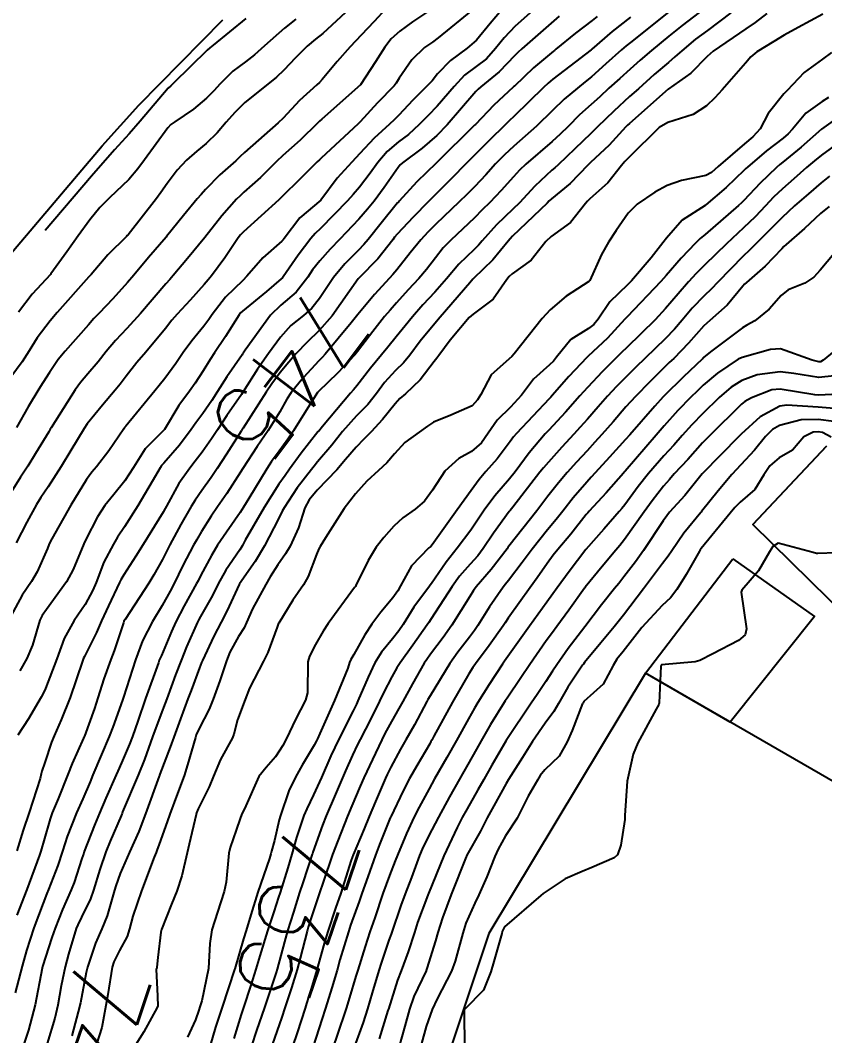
# Model space of a CAD drawing. Header units: metres. Extents: x 307586 to 320046, y 7427249 to 7434250.
# Drawn here: x 313283.3 to 313325.1, y 7432735.4 to 7432788.2 of the extents above; entities that cross this region are included whole.
import ezdxf
from ezdxf.enums import TextEntityAlignment as Align

# ---------------------------------------------------------------- set-up
doc = ezdxf.new("R2010")
doc.units = ezdxf.units.M
doc.header["$MEASUREMENT"] = 0
for name, color, linetype in [('Area', 45, 'Continuous'), ('Cotas', 45, 'Continuous'), ('Curvas de Nivel 1m', 11, 'Continuous'), ('Curvas de Nivel 5m', 15, 'Continuous'), ('Edificações', 30, 'Continuous')]:
    doc.layers.add(name, color=color, linetype=linetype)
doc.styles.add('Style-STANDARD', font='STANDARD.shx')

msp = doc.modelspace()

# ---------------------------------------------------------------- linework, layer by layer
at = {"layer": 'Area'}
msp.add_polyline3d([(313257.541, 7432745.617, 759.635), (313260.026, 7432748.425, 758.105), (313262.96, 7432751.973, 771.321), (313263.863, 7432753.513, 757.542), (313266.027, 7432755.745, 756.485), (313269.222, 7432759.811, 767.442), (313270.182, 7432761.17, 755.503), (313272.981, 7432764.128, 754.626), (313277.939, 7432769.978, 754.084), (313280.578, 7432773.521, 753.044), (313287.511, 7432781.683, 771.345), (313289.415, 7432783.798, 766.117), (313293.786, 7432788.228, 771.086)], dxfattribs=at)
at = {"layer": 'Curvas de Nivel 1m', "flags": 128}
for points, elevation in [([(313308.274, 7432788.737), (313307.683, 7432788.046), (313306.977, 7432787.182), (313306.486, 7432786.757), (313305.619, 7432786.115), (313304.953, 7432785.42), (313304.661, 7432785.069), (313304.391, 7432784.786), (313303.669, 7432784.059), (313302.928, 7432783.276), (313302.698, 7432783.029), (313302.453, 7432782.805), (313301.648, 7432782.081), (313300.908, 7432781.28), (313300.485, 7432780.826), (313299.726, 7432780.002), (313298.883, 7432778.85), (313297.79, 7432777.934), (313296.972, 7432776.869), (313296.924, 7432776.797), (313296.851, 7432776.718), (313295.87, 7432775.852), (313295.039, 7432774.897), (313294.821, 7432774.679), (313293.914, 7432773.806), (313293.23, 7432772.916), (313293.06, 7432772.658), (313292.797, 7432772.303), (313292.169, 7432771.546), (313291.72, 7432770.931), (313291.337, 7432770.372), (313290.762, 7432769.579), (313290.479, 7432769.222), (313290.25, 7432768.948), (313288.734, 7432767.101), (313288.674, 7432767.03), (313288.631, 7432766.971), (313287.863, 7432765.831), (313287.206, 7432764.985), (313286.976, 7432764.711), (313286.696, 7432764.332), (313285.872, 7432763.002), (313284.89, 7432761.242), (313284.775, 7432761.018), (313284.739, 7432760.941), (313284.659, 7432760.74), (313284.136, 7432759.529), (313283.836, 7432759.028), (313283.347, 7432758.312), (313282.651, 7432757.04)], 749), ([(313304.637, 7432788.784), (313303.651, 7432788.129), (313302.981, 7432787.64), (313302.543, 7432787.239), (313302.205, 7432786.808), (313301.721, 7432786.053), (313300.943, 7432784.846), (313298.925, 7432783.072), (313298.81, 7432782.966), (313298.7, 7432782.852), (313297.804, 7432781.971), (313296.906, 7432781.177), (313296.583, 7432780.875), (313295.737, 7432780.04), (313294.878, 7432779.265), (313294.687, 7432779.09), (313294.495, 7432778.904), (313293.726, 7432778.049), (313292.853, 7432776.92), (313291.949, 7432775.816), (313291.204, 7432774.936), (313291.024, 7432774.735), (313290.819, 7432774.505), (313289.507, 7432772.959), (313288.795, 7432772.181), (313288.202, 7432771.563), (313287.719, 7432770.981), (313287.308, 7432770.452), (313286.765, 7432769.828), (313286.376, 7432769.378), (313286.108, 7432769), (313285.061, 7432767.34), (313284.853, 7432767.018), (313284.808, 7432766.942), (313284.73, 7432766.814), (313284.049, 7432765.69), (313283.635, 7432765.031), (313283.27, 7432764.462), (313282.688, 7432763.536)], 751), ([(313300.389, 7432788.829), (313298.98, 7432787.53), (313298.606, 7432787.224), (313298.165, 7432786.858), (313297.563, 7432786.265), (313296.954, 7432785.618), (313296.574, 7432785.25), (313296.125, 7432784.882), (313294.933, 7432783.926), (313294.411, 7432783.422), (313293.962, 7432782.91), (313293.482, 7432782.35), (313292.912, 7432781.809), (313292.428, 7432781.405), (313291.902, 7432780.93), (313291.412, 7432780.418), (313290.885, 7432779.723), (313290.563, 7432779.26), (313290.327, 7432778.948), (313288.854, 7432777.061), (313288.81, 7432777.013), (313288.771, 7432776.971), (313287.804, 7432776.015), (313286.932, 7432774.989), (313286.881, 7432774.931), (313286.822, 7432774.864), (313285.17, 7432773.014), (313284.799, 7432772.585), (313284.12, 7432771.697), (313283.711, 7432771.031), (313283.356, 7432770.452), (313282.762, 7432769.649)], 753), ([(313316.96, 7432788.63), (313314.977, 7432787.049), (313314.761, 7432786.876), (313314.513, 7432786.665), (313313.698, 7432785.937), (313312.952, 7432785.266), (313312.63, 7432785.001), (313312.224, 7432784.687), (313311.528, 7432784.103), (313310.931, 7432783.513), (313310.1, 7432782.712), (313308.912, 7432781.665), (313308.428, 7432781.215), (313307.969, 7432780.739), (313307.458, 7432780.181), (313306.885, 7432779.571), (313306.479, 7432779.156), (313306.077, 7432778.762), (313304.861, 7432777.607), (313304.444, 7432777.198), (313304.077, 7432776.788), (313303.526, 7432776.11), (313302.83, 7432775.24), (313302.631, 7432774.997), (313302.454, 7432774.804), (313301.675, 7432773.951), (313300.804, 7432772.904), (313300.735, 7432772.821), (313300.453, 7432772.479), (313299.103, 7432770.845), (313298.95, 7432770.678), (313298.778, 7432770.503), (313297.98, 7432769.642), (313297.345, 7432768.864), (313297.112, 7432768.503), (313296.743, 7432767.846), (313296.141, 7432766.879), (313295.561, 7432766.046), (313294.816, 7432764.898), (313294.701, 7432764.715), (313293.988, 7432763.609), (313293.501, 7432762.912), (313293.171, 7432762.422), (313292.67, 7432761.626), (313292.408, 7432761.18), (313292.265, 7432760.924), (313291.712, 7432759.864), (313291.25, 7432758.934), (313291.043, 7432758.521), (313290.621, 7432757.785), (313290.122, 7432756.947), (313289.61, 7432755.943), (313289.25, 7432754.96), (313288.612, 7432753.018), (313288.598, 7432752.969), (313288.562, 7432752.867), (313288.071, 7432751.452), (313287.878, 7432750.977), (313287.467, 7432750.042), (313287.03, 7432748.985), (313286.881, 7432748.615), (313286.5, 7432747.734), (313286.181, 7432746.993), (313285.696, 7432745.777), (313285.441, 7432745), (313285.198, 7432744.26), (313284.72, 7432743.007), (313284.638, 7432742.811), (313284.436, 7432742.305), (313283.954, 7432741.017), (313283.576, 7432739.852), (313283.346, 7432739.026), (313282.987, 7432737.639)], 744), ([(313302.265, 7432788.807), (313301.648, 7432788.152), (313300.979, 7432787.439), (313300.409, 7432786.828), (313299.734, 7432786.066), (313298.947, 7432785.124), (313298.816, 7432784.98), (313298.679, 7432784.853), (313297.764, 7432784.032), (313296.925, 7432783.125), (313296.668, 7432782.874), (313294.907, 7432781.339), (313294.689, 7432781.118), (313294.462, 7432780.904), (313293.631, 7432780.174), (313292.88, 7432779.408), (313292.649, 7432779.149), (313292.452, 7432778.924), (313291.735, 7432778.061), (313290.853, 7432776.966), (313290.83, 7432776.94), (313289.923, 7432775.867), (313289.162, 7432774.965), (313288.819, 7432774.567), (313288.067, 7432773.721), (313287.354, 7432772.984), (313287.083, 7432772.705), (313286.797, 7432772.379), (313285.59, 7432771.008), (313285.223, 7432770.566), (313284.766, 7432769.892), (313284.43, 7432769.351), (313284.218, 7432769.025), (313283.656, 7432768.119), (313283.052, 7432767.037)], 752), ([(313313.258, 7432788.41), (313312.988, 7432788.2), (313312.13, 7432787.54), (313311.102, 7432786.699), (313311.029, 7432786.643), (313310.971, 7432786.595), (313309.944, 7432785.73), (313308.944, 7432784.792), (313308.913, 7432784.761), (313308.878, 7432784.731), (313307.884, 7432783.79), (313306.923, 7432782.798), (313306.877, 7432782.751), (313304.903, 7432780.804), (313304.887, 7432780.796), (313304.875, 7432780.78), (313303.866, 7432779.813), (313302.948, 7432778.799), (313302.912, 7432778.76), (313302.872, 7432778.715), (313302.01, 7432777.66), (313301.341, 7432776.815), (313301.117, 7432776.55), (313300.845, 7432776.264), (313300.12, 7432775.544), (313299.542, 7432774.839), (313298.812, 7432773.748), (313298.42, 7432773.24), (313297.974, 7432772.858), (313297.328, 7432772.334), (313296.791, 7432771.727), (313296.165, 7432770.879), (313295.592, 7432770.067), (313294.846, 7432768.899), (313294.751, 7432768.752), (313293.992, 7432767.656), (313293.501, 7432766.912), (313293.196, 7432766.445), (313292.715, 7432765.752), (313292.353, 7432765.278), (313292.067, 7432764.926), (313291.5, 7432764.126), (313290.849, 7432762.938), (313290.79, 7432762.831), (313290.68, 7432762.638), (313289.639, 7432760.955), (313289.263, 7432760.352), (313288.639, 7432759.383), (313288.488, 7432759.119), (313288.413, 7432758.972), (313287.83, 7432757.768), (313287.478, 7432756.981), (313287.217, 7432756.371), (313286.585, 7432755.133), (313286.536, 7432755.039), (313286.515, 7432754.991), (313286.486, 7432754.895), (313285.851, 7432753.001), (313285.379, 7432751.835), (313285.011, 7432751.013), (313284.877, 7432750.675), (313284.522, 7432749.62), (313284.368, 7432749.169), (313284.332, 7432749.022), (313284.282, 7432748.793), (313283.71, 7432747.022), (313283.409, 7432746.096), (313283.077, 7432745.031)], 746), ([(313311.27, 7432788.418), (313310.988, 7432788.182), (313309.331, 7432786.725), (313309.142, 7432786.556), (313308.968, 7432786.378), (313308.162, 7432785.531), (313307.198, 7432784.747), (313307.059, 7432784.632), (313306.94, 7432784.504), (313305.443, 7432782.772), (313304.917, 7432782.226), (313304.141, 7432781.557), (313303.127, 7432780.798), (313303.006, 7432780.694), (313302.899, 7432780.563), (313302.172, 7432779.519), (313301.647, 7432778.812), (313301.304, 7432778.38), (313300.863, 7432777.868), (313299.871, 7432776.835), (313299.371, 7432776.316), (313298.836, 7432775.708), (313298.454, 7432775.229), (313298.199, 7432774.856), (313297.598, 7432774.079), (313296.808, 7432773.395), (313296.268, 7432772.878), (313294.942, 7432771.055), (313294.836, 7432770.899), (313294.813, 7432770.869), (313294.782, 7432770.822), (313293.994, 7432769.678), (313293.515, 7432768.912), (313293.22, 7432768.443), (313292.741, 7432767.764), (313292.385, 7432767.275), (313292.14, 7432766.926), (313291.531, 7432766.122), (313290.707, 7432765.185), (313290.593, 7432765.053), (313290.518, 7432764.943), (313290.282, 7432764.53), (313289.357, 7432762.96), (313288.672, 7432761.875), (313288.313, 7432761.327), (313288.095, 7432760.976), (313287.603, 7432760.026), (313287.192, 7432758.984), (313287.028, 7432758.587), (313286.621, 7432757.841), (313286.059, 7432756.998), (313285.538, 7432756.067), (313285.157, 7432755.011), (313284.567, 7432753.459), (313284.421, 7432753.165), (313284.34, 7432753.022), (313283.685, 7432751.895), (313283.125, 7432751.034)], 747), ([(313309.903, 7432788.716), (313308.985, 7432787.91), (313308.412, 7432787.302), (313307.97, 7432786.74), (313307.497, 7432786.213), (313306.959, 7432785.808), (313306.354, 7432785.357), (313305.812, 7432784.767), (313304.933, 7432783.74), (313304.458, 7432783.254), (313304, 7432782.789), (313303.435, 7432782.278), (313302.914, 7432781.882), (313302.328, 7432781.387), (313301.838, 7432780.811), (313301.448, 7432780.261), (313300.884, 7432779.54), (313300.554, 7432779.149), (313300.268, 7432778.829), (313298.858, 7432777.388), (313298.59, 7432777.118), (313298.361, 7432776.855), (313297.709, 7432775.992), (313296.923, 7432774.869), (313296.881, 7432774.811), (313296.822, 7432774.761), (313296.049, 7432774.115), (313294.805, 7432773.087), (313294.708, 7432772.997), (313294.638, 7432772.902), (313293.929, 7432771.771), (313293.347, 7432770.914), (313293.124, 7432770.571), (313292.769, 7432769.983), (313292.348, 7432769.336), (313292.043, 7432768.927), (313291.494, 7432768.184), (313290.748, 7432766.94), (313289.745, 7432765.927), (313289.139, 7432764.963), (313288.696, 7432764.262), (313288.108, 7432763.557), (313287.65, 7432762.98), (313287.271, 7432762.39), (313286.665, 7432761.212), (313286.564, 7432760.991), (313285.996, 7432759.647), (313285.65, 7432759.005), (313284.618, 7432757.577), (313284.382, 7432757.255), (313284.271, 7432757.023), (313283.894, 7432755.727), (313283.584, 7432755.03), (313283.222, 7432754.388)], 748), ([(313318.561, 7432788.614), (313317.678, 7432787.931), (313316.98, 7432787.387), (313316.078, 7432786.643), (313315.488, 7432786.129), (313314.958, 7432785.66), (313314.428, 7432785.188), (313313.864, 7432784.671), (313313.386, 7432784.228), (313312.934, 7432783.822), (313312.33, 7432783.285), (313311.739, 7432782.692), (313311.332, 7432782.283), (313310.915, 7432781.905), (313309.533, 7432780.721), (313309.206, 7432780.417), (313308.893, 7432780.074), (313308.261, 7432779.357), (313307.661, 7432778.742), (313307.265, 7432778.35), (313306.865, 7432777.946), (313305.635, 7432776.768), (313305.246, 7432776.375), (313304.839, 7432775.864), (313304.371, 7432775.243), (313303.977, 7432774.788), (313303.421, 7432774.19), (313302.81, 7432773.513), (313302.477, 7432773.133), (313302.198, 7432772.806), (313301.577, 7432772.031), (313300.785, 7432770.98), (313300.652, 7432770.822), (313299.748, 7432769.856), (313298.754, 7432768.911), (313298.724, 7432768.879), (313298.701, 7432768.851), (313297.95, 7432767.648), (313297.467, 7432766.863), (313297.17, 7432766.422), (313296.717, 7432765.809), (313296.32, 7432765.264), (313296.065, 7432764.88), (313295.134, 7432763.34), (313294.86, 7432762.897), (313294.68, 7432762.624), (313293.976, 7432761.601), (313293.513, 7432760.912), (313293.191, 7432760.379), (313292.639, 7432759.351), (313292.493, 7432759.063), (313292.418, 7432758.922), (313291.781, 7432757.769), (313291.345, 7432756.933), (313291.115, 7432756.426), (313290.587, 7432755.188), (313290.511, 7432755.014), (313290.481, 7432754.942), (313290.432, 7432754.793), (313289.764, 7432752.952), (313289.359, 7432751.766), (313289.079, 7432750.962), (313288.931, 7432750.57), (313288.522, 7432749.595), (313288.325, 7432749.162), (313288.241, 7432748.973), (313287.708, 7432747.771), (313287.367, 7432746.981), (313287.11, 7432746.357), (313286.576, 7432744.989), (313286.547, 7432744.905), (313286.459, 7432744.631), (313286.053, 7432743.387), (313285.899, 7432742.995), (313285.449, 7432741.984), (313285.061, 7432741.004), (313284.897, 7432740.524), (313284.405, 7432739.01), (313284.392, 7432738.932), (313284.02, 7432737.015), (313283.671, 7432735.702), (313283.452, 7432735.023)], 743), ([(313320.199, 7432788.592), (313318.984, 7432787.686), (313318.372, 7432787.223), (313317.656, 7432786.623), (313317.296, 7432786.3), (313316.964, 7432786.02), (313316.213, 7432785.382), (313315.394, 7432784.653), (313314.939, 7432784.247), (313314.113, 7432783.487), (313313.275, 7432782.676), (313313.1, 7432782.499), (313312.919, 7432782.323), (313312.08, 7432781.52), (313311.214, 7432780.697), (313311.055, 7432780.544), (313310.899, 7432780.41), (313310.011, 7432779.588), (313309.203, 7432778.725), (313308.869, 7432778.386), (313308.02, 7432777.58), (313307.273, 7432776.746), (313307.077, 7432776.52), (313306.846, 7432776.296), (313306.059, 7432775.537), (313305.416, 7432774.771), (313304.816, 7432774.075), (313304.188, 7432773.407), (313303.644, 7432772.792), (313303.267, 7432772.327), (313302.792, 7432771.746), (313302.372, 7432771.219), (313302.034, 7432770.807), (313301.469, 7432770.116), (313300.759, 7432769.196), (313300.585, 7432768.993), (313300.43, 7432768.825), (313298.969, 7432767.08), (313298.769, 7432766.849), (313298.755, 7432766.828), (313298.732, 7432766.804), (313297.865, 7432765.71), (313297.246, 7432764.865), (313297.018, 7432764.549), (313296.695, 7432764.09), (313295.925, 7432762.881), (313294.949, 7432761.179), (313294.798, 7432760.898), (313294.75, 7432760.81), (313294.66, 7432760.683), (313293.935, 7432759.615), (313293.548, 7432758.911), (313293.241, 7432758.299), (313292.616, 7432757.207), (313292.51, 7432757.025), (313292.46, 7432756.922), (313291.894, 7432755.626), (313291.609, 7432754.93), (313291.326, 7432754.182), (313290.873, 7432752.937), (313290.786, 7432752.712), (313290.555, 7432752.121), (313290.122, 7432750.946), (313289.702, 7432749.776), (313289.381, 7432748.957), (313288.574, 7432747.049), (313288.544, 7432746.969), (313288.528, 7432746.934), (313288.491, 7432746.847), (313287.92, 7432745.526), (313287.706, 7432744.978), (313287.387, 7432744.047), (313287.061, 7432742.984), (313286.894, 7432742.53), (313286.429, 7432741.575), (313286.235, 7432741.182), (313286.165, 7432740.993), (313285.751, 7432739.648), (313285.581, 7432738.998), (313285.38, 7432738.002), (313285.204, 7432737.002), (313285.04, 7432736.326), (313284.65, 7432735.007)], 742), ([(313322.078, 7432788.569), (313321.47, 7432788.093), (313320.985, 7432787.767), (313319.278, 7432786.605), (313318.97, 7432786.322), (313318.115, 7432785.465), (313316.943, 7432784.63), (313314.925, 7432782.842), (313314.83, 7432782.755), (313314.74, 7432782.662), (313313.868, 7432781.716), (313312.904, 7432780.814), (313312.835, 7432780.75), (313312.768, 7432780.681), (313311.854, 7432779.725), (313310.876, 7432778.917), (313310.761, 7432778.815), (313310.646, 7432778.703), (313308.855, 7432776.978), (313308.732, 7432776.853), (313308.626, 7432776.732), (313307.829, 7432775.75), (313306.823, 7432774.784), (313306.808, 7432774.766), (313306.792, 7432774.75), (313306.621, 7432774.553), (313305.077, 7432772.776), (313304.8, 7432772.45), (313304.052, 7432771.525), (313303.501, 7432770.793), (313303.18, 7432770.393), (313302.771, 7432769.995), (313302.185, 7432769.383), (313301.769, 7432768.81), (313301.325, 7432768.236), (313300.741, 7432767.639), (313300.01, 7432766.831), (313299.446, 7432766.115), (313298.709, 7432765.245), (313298.53, 7432765.027), (313298.393, 7432764.853), (313297.655, 7432763.899), (313296.969, 7432762.867), (313296.869, 7432762.68), (313296.677, 7432762.295), (313295.942, 7432760.881), (313295.471, 7432760.067), (313294.651, 7432758.9), (313294.633, 7432758.875), (313294.006, 7432757.519), (313293.692, 7432756.909), (313293.322, 7432756.193), (313292.729, 7432754.919), (313292.683, 7432754.818), (313292.579, 7432754.548), (313292.13, 7432753.362), (313291.972, 7432752.926), (313291.588, 7432751.895), (313291.23, 7432750.933), (313291.047, 7432750.423), (313290.514, 7432749.01), (313290.497, 7432748.956), (313290.489, 7432748.94), (313290.478, 7432748.906), (313289.757, 7432746.951), (313289.407, 7432746.028), (313288.935, 7432744.963), (313288.452, 7432743.842), (313288.219, 7432743.199), (313288.151, 7432742.973), (313287.763, 7432741.643), (313287.493, 7432740.979), (313287.166, 7432740.228), (313286.749, 7432738.986), (313286.677, 7432738.7), (313286.374, 7432737.126), (313286.354, 7432737.009), (313286.349, 7432736.99), (313285.93, 7432735.413)], 741), ([(313297.584, 7432788.267), (313296.982, 7432787.797), (313295.942, 7432786.885), (313295.439, 7432786.419), (313294.96, 7432786.05), (313294.303, 7432785.556), (313293.648, 7432784.913), (313293.311, 7432784.545), (313292.935, 7432784.16), (313292.265, 7432783.591), (313291.292, 7432782.936), (313291.076, 7432782.783), (313290.92, 7432782.612), (313289.718, 7432780.958), (313289.372, 7432780.487), (313288.887, 7432779.933), (313287.89, 7432778.98), (313287.385, 7432778.468), (313286.861, 7432777.835), (313286.26, 7432776.999), (313285.675, 7432776.173), (313284.841, 7432775.02), (313284.823, 7432774.998), (313283.875, 7432773.967), (313283.151, 7432773.037)], 754), ([(313325.438, 7432786.533), (313324.969, 7432786.179), (313324.018, 7432785.494), (313323.123, 7432784.558), (313323.038, 7432784.473), (313322.95, 7432784.389), (313322.143, 7432783.359), (313321.728, 7432782.572), (313321.353, 7432782.141), (313320.915, 7432781.78), (313319.546, 7432780.6), (313319.204, 7432780.299), (313318.896, 7432780.132), (313317.636, 7432779.878), (313316.888, 7432779.613), (313316.247, 7432779.275), (313315.331, 7432778.653), (313314.868, 7432778.173), (313314.245, 7432777.28), (313313.842, 7432776.67), (313313.483, 7432776.034), (313312.86, 7432774.68), (313312.846, 7432774.657), (313312.822, 7432774.632), (313311.646, 7432773.86), (313310.808, 7432773.16), (313310.382, 7432772.706), (313308.926, 7432770.869), (313308.806, 7432770.73), (313307.737, 7432769.772), (313307.198, 7432768.746), (313307.031, 7432768.467), (313306.747, 7432768.17), (313305.647, 7432767.671), (313304.738, 7432767.322), (313304.421, 7432767.098), (313303.988, 7432766.787), (313303.255, 7432766.265), (313302.716, 7432765.662), (313302.317, 7432765.196), (313301.886, 7432764.808), (313301.268, 7432764.243), (313300.691, 7432763.585), (313300.091, 7432762.829), (313299.125, 7432761.3), (313298.841, 7432760.847), (313298.775, 7432760.734), (313298.657, 7432760.431), (313298.213, 7432759.281), (313297.971, 7432758.857), (313297.426, 7432758.061), (313296.691, 7432756.869), (313296.665, 7432756.817), (313296.61, 7432756.658), (313296.131, 7432755.336), (313295.894, 7432754.88), (313295.17, 7432753.492), (313294.943, 7432752.894), (313294.552, 7432751.833), (313294.352, 7432751.095), (313294.278, 7432750.903), (313293.66, 7432749.774), (313293.297, 7432748.912), (313293.076, 7432748.346), (313292.496, 7432747.201), (313292.413, 7432747.001), (313292.389, 7432746.921), (313292.025, 7432745.369), (313291.933, 7432744.925), (313291.657, 7432743.722), (313291.392, 7432742.931), (313291.119, 7432742.25), (313290.595, 7432740.938), (313290.556, 7432740.803), (313290.401, 7432739.482), (313290.351, 7432738.984), (313290.343, 7432738.941), (313290.324, 7432738.873), (313290.378, 7432737.467), (313290.395, 7432736.94), (313290.388, 7432736.924), (313290.372, 7432736.879), (313289.683, 7432735.62), (313289.267, 7432734.956)], 739), ([(313325.285, 7432784.198), (313324.945, 7432783.987), (313324.095, 7432783.388), (313323.414, 7432782.555), (313323.18, 7432782.298), (313322.918, 7432782.088), (313322.062, 7432781.417), (313321.07, 7432780.578), (313320.984, 7432780.497), (313320.9, 7432780.412), (313319.96, 7432779.521), (313318.908, 7432778.609), (313318.873, 7432778.587), (313317.667, 7432777.82), (313316.856, 7432776.889), (313316.671, 7432776.633), (313316.058, 7432775.858), (313315.044, 7432774.657), (313314.821, 7432774.448), (313313.903, 7432773.578), (313313.297, 7432772.675), (313313.083, 7432772.395), (313312.798, 7432772.191), (313311.873, 7432771.608), (313311.142, 7432770.696), (313310.987, 7432770.491), (313310.777, 7432770.294), (313309.936, 7432769.542), (313309.307, 7432768.722), (313308.747, 7432768.099), (313308.051, 7432767.426), (313307.585, 7432766.741), (313307.238, 7432766.232), (313306.719, 7432765.792), (313306.048, 7432765.425), (313305.335, 7432764.771), (313304.693, 7432763.774), (313304.273, 7432763.198), (313303.78, 7432762.789), (313303.137, 7432762.337), (313302.674, 7432761.911), (313302.155, 7432761.318), (313301.756, 7432760.809), (313301.346, 7432760.12), (313300.703, 7432758.819), (313300.676, 7432758.776), (313300.632, 7432758.71), (313299.263, 7432756.84), (313298.998, 7432756.453), (313298.597, 7432755.759), (313298.29, 7432755.151), (313298.21, 7432754.854), (313298.184, 7432753.237), (313298.085, 7432752.855), (313297.556, 7432751.857), (313297.092, 7432750.865), (313296.91, 7432750.494), (313296.529, 7432749.91), (313296.032, 7432749.366), (313295.656, 7432748.883), (313294.974, 7432747.369), (313294.756, 7432746.896), (313294.677, 7432746.71), (313294.481, 7432746.108), (313294.17, 7432745.2), (313294.102, 7432744.904), (313293.95, 7432743.402), (313293.85, 7432742.906), (313293.505, 7432741.836), (313293.213, 7432740.912), (313293.11, 7432740.212), (313293.035, 7432738.91), (313292.696, 7432737.235), (313292.592, 7432736.917), (313292.54, 7432736.748), (313292.363, 7432736.242), (313291.941, 7432735.332)], 738), ([(313326.073, 7432783.386), (313324.923, 7432782.54), (313323.853, 7432781.611), (313322.906, 7432780.838), (313322.751, 7432780.715), (313322.577, 7432780.563), (313321.721, 7432779.741), (313320.877, 7432778.84), (313320.747, 7432778.709), (313320.606, 7432778.584), (313318.858, 7432777.072), (313318.61, 7432776.858), (313318.361, 7432776.615), (313317.624, 7432775.843), (313316.836, 7432774.946), (313316.56, 7432774.634), (313314.804, 7432772.789), (313314.744, 7432772.72), (313314.69, 7432772.661), (313313.78, 7432771.683), (313312.784, 7432770.746), (313312.748, 7432770.716), (313312.713, 7432770.681), (313311.777, 7432769.681), (313310.91, 7432768.698), (313310.837, 7432768.614), (313310.751, 7432768.522), (313309.049, 7432766.725), (313308.904, 7432766.554), (313308.727, 7432766.311), (313308.048, 7432765.401), (313307.469, 7432764.742), (313307.113, 7432764.331), (313306.693, 7432763.766), (313305.975, 7432762.761), (313304.664, 7432760.934), (313304.596, 7432760.849), (313304.504, 7432760.782), (313303.591, 7432759.848), (313303.022, 7432758.796), (313302.887, 7432758.541), (313302.627, 7432758.18), (313301.993, 7432757.432), (313301.527, 7432756.811), (313301.16, 7432756.259), (313300.589, 7432755.242), (313300.434, 7432754.973), (313300.367, 7432754.823), (313300.276, 7432754.521), (313299.592, 7432752.835), (313298.834, 7432751.134), (313298.702, 7432750.848), (313298.647, 7432750.743), (313298.538, 7432750.519), (313297.904, 7432749.474), (313297.555, 7432748.86), (313297.221, 7432748.148), (313296.777, 7432746.867), (313296.716, 7432746.641), (313296.473, 7432745.559), (313296.32, 7432745.017), (313296.281, 7432744.873), (313296.211, 7432744.624), (313295.597, 7432742.883), (313295.238, 7432741.695), (313294.998, 7432740.891), (313294.858, 7432740.452), (313294.405, 7432738.89), (313294.393, 7432738.851), (313293.744, 7432736.899), (313293.409, 7432735.852), (313293.119, 7432734.908)], 737), ([(313326.718, 7432782.513), (313324.909, 7432781.19), (313324.547, 7432780.903), (313324.136, 7432780.548), (313323.482, 7432779.967), (313322.886, 7432779.447), (313322.426, 7432779.018), (313322.006, 7432778.569), (313321.459, 7432777.982), (313320.861, 7432777.418), (313319.978, 7432776.593), (313318.842, 7432775.489), (313318.404, 7432775.048), (313318.007, 7432774.618), (313317.457, 7432773.99), (313316.812, 7432773.232), (313316.26, 7432772.638), (313314.788, 7432771.199), (313314.516, 7432770.932), (313314.246, 7432770.665), (313313.51, 7432769.935), (313312.76, 7432769.139), (313312.541, 7432768.897), (313312.348, 7432768.684), (313311.598, 7432767.837), (313310.735, 7432766.895), (313310.551, 7432766.703), (313309.713, 7432765.72), (313308.981, 7432764.726), (313308.699, 7432764.373), (313307.936, 7432763.492), (313307.375, 7432762.743), (313307.096, 7432762.329), (313306.672, 7432761.707), (313305.965, 7432760.76), (313305.392, 7432760.028), (313304.635, 7432758.931), (313304.574, 7432758.841), (313304.527, 7432758.781), (313303.723, 7432757.688), (313303.159, 7432756.795), (313302.944, 7432756.46), (313302.602, 7432756.042), (313302.034, 7432755.363), (313301.695, 7432754.809), (313301.334, 7432754.054), (313300.811, 7432752.818), (313300.733, 7432752.647), (313300.558, 7432752.308), (313299.816, 7432750.831), (313299.407, 7432749.959), (313298.918, 7432748.844), (313298.504, 7432747.942), (313298.147, 7432747.203), (313297.998, 7432746.855), (313297.612, 7432745.723), (313297.372, 7432744.861), (313297.169, 7432744.15), (313296.767, 7432742.867), (313296.686, 7432742.622), (313296.433, 7432741.85), (313296.109, 7432740.875), (313295.715, 7432739.568), (313295.503, 7432738.879), (313295.232, 7432738.034), (313294.864, 7432736.885), (313294.744, 7432736.509), (313294.349, 7432735.264)], 736), ([(313325.315, 7432778.533), (313324.869, 7432778.16), (313324.033, 7432777.376), (313323.083, 7432776.558), (313322.961, 7432776.45), (313322.851, 7432776.33), (313321.99, 7432775.42), (313321.019, 7432774.578), (313320.919, 7432774.492), (313320.83, 7432774.378), (313320.012, 7432773.395), (313319.112, 7432772.605), (313318.8, 7432772.324), (313317.995, 7432771.414), (313317.229, 7432770.626), (313317, 7432770.408), (313316.776, 7432770.188), (313315.988, 7432769.418), (313315.238, 7432768.653), (313314.747, 7432768.106), (313314.076, 7432767.33), (313313.497, 7432766.672), (313313.135, 7432766.27), (313312.724, 7432765.826), (313312.172, 7432765.231), (313311.688, 7432764.69), (313311.235, 7432764.157), (313310.691, 7432763.461), (313310.112, 7432762.709), (313308.664, 7432760.871), (313308.604, 7432760.79), (313308.562, 7432760.731), (313307.736, 7432759.65), (313306.957, 7432758.747), (313306.818, 7432758.561), (313306.628, 7432758.255), (313305.696, 7432756.764), (313305.247, 7432756.126), (313304.59, 7432755.257), (313304.387, 7432754.981), (313304.259, 7432754.783), (313303.647, 7432753.715), (313303.137, 7432752.794), (313302.932, 7432752.424), (313302.553, 7432751.759), (313302.216, 7432751.134), (313302.052, 7432750.805), (313301.563, 7432749.774), (313301.119, 7432748.814), (313300.933, 7432748.392), (313300.498, 7432747.362), (313300.273, 7432746.823), (313299.758, 7432745.547), (313299.491, 7432744.835), (313298.995, 7432743.389), (313298.814, 7432742.844), (313298.431, 7432741.699), (313298.222, 7432741.055), (313298.165, 7432740.853), (313297.808, 7432739.45), (313297.646, 7432738.857), (313297.348, 7432737.895), (313297.015, 7432736.864), (313296.852, 7432736.378), (313296.344, 7432734.941)], 734), ([(313325.946, 7432776.524), (313324.84, 7432775.223), (313324.519, 7432774.86), (313324.057, 7432774.548), (313323.185, 7432774.199), (313322.823, 7432773.906), (313322.192, 7432773.186), (313321.449, 7432772.574), (313321.026, 7432772.352), (313320.799, 7432772.223), (313319.15, 7432770.968), (313318.784, 7432770.671), (313318.752, 7432770.641), (313318.722, 7432770.611), (313317.728, 7432769.661), (313316.754, 7432768.707), (313316.717, 7432768.667), (313316.68, 7432768.631), (313316.248, 7432768.138), (313314.944, 7432766.657), (313314.73, 7432766.418), (313313.896, 7432765.494), (313313.149, 7432764.676), (313312.939, 7432764.448), (313312.706, 7432764.188), (313312.002, 7432763.374), (313311.468, 7432762.692), (313311.122, 7432762.252), (313310.673, 7432761.718), (313309.873, 7432760.712), (313309.356, 7432760.016), (313308.638, 7432759.088), (313308.479, 7432758.888), (313308.357, 7432758.733), (313307.652, 7432757.711), (313307.05, 7432756.746), (313306.871, 7432756.487), (313306.604, 7432756.129), (313306, 7432755.35), (313305.592, 7432754.765), (313304.566, 7432753.093), (313304.449, 7432752.896), (313304.392, 7432752.782), (313303.758, 7432751.581), (313303.301, 7432750.792), (313303.022, 7432750.309), (313302.522, 7432749.379), (313302.33, 7432748.988), (313302.247, 7432748.803), (313301.722, 7432747.587), (313301.397, 7432746.811), (313301.129, 7432746.168), (313300.568, 7432744.819), (313300.46, 7432744.533), (313299.912, 7432742.828), (313299.643, 7432742.039), (313299.236, 7432740.838), (313299.045, 7432740.209), (313298.678, 7432738.846), (313298.383, 7432737.851), (313298.141, 7432737.086), (313298.069, 7432736.853), (313297.645, 7432735.565), (313297.403, 7432734.859)], 733), ([(313326.798, 7432772.019), (313325.007, 7432770.537), (313324.867, 7432770.454), (313324.782, 7432770.446), (313324.427, 7432770.544), (313322.789, 7432771.123), (313322.256, 7432771.097), (313320.784, 7432770.674), (313320.588, 7432770.583), (313319.516, 7432769.855), (313318.762, 7432769.23), (313318.445, 7432768.926), (313318.129, 7432768.616), (313317.453, 7432767.916), (313316.738, 7432767.124), (313316.313, 7432766.636), (313314.714, 7432764.772), (313314.66, 7432764.714), (313314.615, 7432764.661), (313313.723, 7432763.644), (313312.826, 7432762.679), (313312.757, 7432762.604), (313312.681, 7432762.511), (313311.875, 7432761.484), (313311.205, 7432760.695), (313310.963, 7432760.392), (313310.652, 7432759.959), (313310.132, 7432759.216), (313309.765, 7432758.713), (313308.617, 7432757.12), (313308.459, 7432756.887), (313308.357, 7432756.733), (313307.639, 7432755.703), (313306.916, 7432754.747), (313306.778, 7432754.551), (313306.578, 7432754.221), (313305.732, 7432752.762), (313304.761, 7432750.993), (313304.647, 7432750.778), (313304.608, 7432750.713), (313304.54, 7432750.592), (313303.866, 7432749.444), (313303.496, 7432748.79), (313303.16, 7432748.139), (313302.52, 7432746.8), (313302.509, 7432746.784), (313302.492, 7432746.734), (313301.93, 7432745.347), (313301.722, 7432744.807), (313301.321, 7432743.681), (313301.017, 7432742.814), (313300.867, 7432742.387), (313300.426, 7432741.163), (313300.311, 7432740.822), (313299.875, 7432739.354), (313299.727, 7432738.83), (313299.448, 7432737.899), (313299.124, 7432736.839), (313298.94, 7432736.265), (313298.477, 7432734.848)], 732), ([(313325.583, 7432769.715), (313324.769, 7432769.63), (313323.473, 7432769.852), (313322.773, 7432769.926), (313321.563, 7432769.78), (313320.766, 7432769.48), (313320.219, 7432769.13), (313319.602, 7432768.597), (313318.744, 7432767.764), (313318.176, 7432767.178), (313317.675, 7432766.621), (313317.23, 7432766.122), (313316.722, 7432765.568), (313315.918, 7432764.642), (313315.389, 7432763.963), (313314.688, 7432763.011), (313314.53, 7432762.817), (313314.394, 7432762.663), (313313.589, 7432761.755), (313312.663, 7432760.7), (313311.791, 7432759.544), (313311.165, 7432758.695), (313310.941, 7432758.386), (313310.625, 7432757.949), (313309.733, 7432756.713), (313308.597, 7432755.122), (313308.433, 7432754.893), (313308.319, 7432754.733), (313307.632, 7432753.68), (313307.048, 7432752.745), (313306.866, 7432752.441), (313306.554, 7432751.886), (313305.93, 7432750.759), (313305.424, 7432749.872), (313304.799, 7432748.776), (313304.508, 7432748.254), (313303.991, 7432747.292), (313303.738, 7432746.788), (313303.341, 7432745.935), (313302.862, 7432744.796), (313302.748, 7432744.509), (313302.452, 7432743.748), (313302.109, 7432742.803), (313301.689, 7432741.549), (313301.433, 7432740.81), (313301.177, 7432740.047), (313300.798, 7432738.816), (313300.703, 7432738.503), (313300.379, 7432737.392), (313300.201, 7432736.823), (313299.736, 7432735.445), (313299.529, 7432734.832)], 731), ([(313326.209, 7432767.98), (313324.748, 7432768.092), (313323.11, 7432768.196), (313322.749, 7432768.149), (313321.724, 7432767.589), (313320.734, 7432766.697), (313320.626, 7432766.582), (313318.713, 7432764.628), (313317.809, 7432763.507), (313317.015, 7432762.627), (313316.865, 7432762.445), (313316.678, 7432762.181), (313315.665, 7432760.645), (313315.246, 7432760.06), (313314.642, 7432759.275), (313314.369, 7432758.931), (313314.149, 7432758.665), (313313.482, 7432757.814), (313312.613, 7432756.68), (313311.743, 7432755.547), (313311.146, 7432754.694), (313310.924, 7432754.36), (313310.58, 7432753.832), (313310.123, 7432753.153), (313309.823, 7432752.711), (313308.544, 7432750.811), (313308.51, 7432750.763), (313308.494, 7432750.73), (313307.776, 7432749.486), (313307.36, 7432748.742), (313307.053, 7432748.199), (313306.498, 7432747.218), (313306.237, 7432746.754), (313305.97, 7432746.24), (313305.272, 7432744.768), (313304.478, 7432742.814), (313304.467, 7432742.78), (313304.442, 7432742.72), (313303.914, 7432741.299), (313303.746, 7432740.787), (313303.429, 7432739.769), (313303.06, 7432738.793), (313302.875, 7432738.309), (313302.397, 7432736.8), (313302.39, 7432736.783), (313302.372, 7432736.718), (313301.915, 7432735.246)], 729), ([(313325.553, 7432767.34), (313324.742, 7432767.45), (313323.86, 7432767.43), (313322.739, 7432767.136), (313322.368, 7432766.932), (313322.001, 7432766.567), (313321.435, 7432765.863), (313320.718, 7432765.095), (313320.247, 7432764.587), (313319.549, 7432763.748), (313318.684, 7432762.667), (313318.657, 7432762.637), (313318.636, 7432762.61), (313317.757, 7432761.534), (313317.132, 7432760.625), (313316.943, 7432760.343), (313316.653, 7432759.961), (313316.073, 7432759.207), (313315.654, 7432758.645), (313314.619, 7432757.287), (313314.347, 7432756.931), (313314.133, 7432756.665), (313313.444, 7432755.832), (313312.594, 7432754.812), (313312.538, 7432754.736), (313312.495, 7432754.681), (313311.728, 7432753.537), (313311.235, 7432752.693), (313310.991, 7432752.263), (313310.553, 7432751.668), (313309.883, 7432750.71), (313309.373, 7432749.874), (313308.637, 7432748.728), (313308.511, 7432748.525), (313307.869, 7432747.367), (313307.537, 7432746.74), (313307.181, 7432746.048), (313306.473, 7432744.792), (313306.45, 7432744.75), (313306.437, 7432744.715), (313305.662, 7432742.762), (313305.212, 7432741.55), (313304.964, 7432740.772), (313304.839, 7432740.352), (313304.395, 7432738.913), (313304.364, 7432738.81), (313304.351, 7432738.78), (313303.715, 7432737.452), (313303.487, 7432736.789), (313303.245, 7432735.911), (313302.934, 7432734.794)], 728), ([(313325.422, 7432766.53), (313324.97, 7432766.771), (313324.736, 7432766.809), (313324.484, 7432766.794), (313323.995, 7432766.547), (313323.416, 7432765.864), (313322.722, 7432765.463), (313322.235, 7432765.048), (313321.917, 7432764.568), (313321.453, 7432763.821), (313320.691, 7432763.151), (313320.401, 7432762.871), (313320.174, 7432762.588), (313318.664, 7432760.745), (313318.604, 7432760.67), (313318.568, 7432760.611), (313317.875, 7432759.388), (313317.397, 7432758.622), (313317.067, 7432758.187), (313316.624, 7432757.784), (313315.58, 7432756.645), (313314.6, 7432755.394), (313314.271, 7432754.989), (313314.078, 7432754.665), (313313.558, 7432753.69), (313312.564, 7432752.782), (313312.515, 7432752.729), (313312.492, 7432752.681), (313311.955, 7432751.279), (313311.685, 7432750.689), (313311.272, 7432749.953), (313310.521, 7432749.241), (313310.281, 7432748.939), (313310.142, 7432748.706), (313309.66, 7432747.868), (313309.086, 7432746.721), (313308.484, 7432745.802), (313308.095, 7432745.115), (313307.936, 7432744.735), (313307.516, 7432743.681), (313307.09, 7432742.744), (313306.883, 7432742.301), (313306.428, 7432741.257), (313306.259, 7432740.752), (313305.874, 7432739.285), (313305.675, 7432738.761), (313304.936, 7432737.33), (313304.671, 7432736.776), (313304.364, 7432735.893), (313304.121, 7432735.016)], 727), ([(313325.674, 7432760.525), (313324.724, 7432760.477), (313324.662, 7432760.481), (313324.48, 7432760.542), (313322.667, 7432761.017), (313322.386, 7432760.843), (313322.21, 7432760.565), (313321.642, 7432759.576), (313320.769, 7432758.579), (313320.732, 7432758.479), (313321.01, 7432756.576), (313320.938, 7432756.248), (313320.607, 7432755.959), (313319.272, 7432755.272), (313318.596, 7432754.922), (313318.348, 7432754.859), (313316.594, 7432754.702), (313316.558, 7432754.631), (313316.474, 7432752.721), (313316.456, 7432752.632), (313316.312, 7432752.385), (313315.372, 7432750.648), (313315.127, 7432750.058), (313314.818, 7432748.655), (313314.697, 7432746.859), (313314.685, 7432746.657), (313314.48, 7432745.327), (313314.313, 7432744.823), (313314.138, 7432744.663), (313312.98, 7432744.16), (313312.462, 7432743.95), (313311.579, 7432743.566), (313310.444, 7432742.801), (313310.32, 7432742.702), (313308.426, 7432741.068), (313308.317, 7432740.839), (313308.284, 7432740.731), (313307.868, 7432739.268), (313307.727, 7432738.737), (313307.346, 7432737.777), (313306.373, 7432736.798), (313306.341, 7432736.75), (313306.331, 7432736.71), (313306.353, 7432734.75)], 726)]:
    msp.add_lwpolyline(points, dxfattribs=dict(at, elevation=elevation))
at = {"layer": 'Curvas de Nivel 5m', "flags": 128}
for points, elevation in [([(313306.775, 7432788.753), (313304.978, 7432787.291), (313304.683, 7432787.075), (313304.277, 7432786.787), (313303.604, 7432786.152), (313302.949, 7432785.201), (313302.802, 7432784.945), (313302.69, 7432784.803), (313301.832, 7432783.913), (313300.924, 7432782.93), (313300.817, 7432782.822), (313298.905, 7432781.048), (313298.802, 7432780.953), (313298.696, 7432780.852), (313297.795, 7432779.955), (313296.876, 7432779.043), (313296.787, 7432778.958), (313296.695, 7432778.873), (313294.856, 7432777.217), (313294.697, 7432777.059), (313294.585, 7432776.903), (313293.894, 7432775.852), (313293.198, 7432774.916), (313293.026, 7432774.713), (313292.818, 7432774.476), (313292.077, 7432773.661), (313291.401, 7432772.934), (313291.128, 7432772.609), (313290.795, 7432772.182), (313289.772, 7432770.955), (313289.318, 7432770.419), (313288.764, 7432769.71), (313288.439, 7432769.292), (313288.179, 7432768.976), (313287.521, 7432768.206), (313286.735, 7432767.232), (313286.57, 7432766.992), (313285.88, 7432765.838), (313285.38, 7432765.01), (313284.692, 7432763.953), (313284.318, 7432763.392), (313284.097, 7432763.026), (313283.598, 7432762.106), (313283.03, 7432761.036)], 750), ([(313324.993, 7432788.52), (313323.699, 7432787.84), (313322.982, 7432787.439), (313322.439, 7432787.105), (313321.552, 7432786.574), (313321.233, 7432786.315), (313320.967, 7432785.984), (313319.743, 7432784.598), (313319.367, 7432784.183), (313318.94, 7432783.764), (313318.235, 7432783.312), (313316.926, 7432782.899), (313316.467, 7432782.637), (313314.907, 7432781.087), (313314.694, 7432780.873), (313314.521, 7432780.664), (313313.804, 7432779.757), (313312.877, 7432778.92), (313312.746, 7432778.81), (313312.637, 7432778.682), (313311.861, 7432777.692), (313310.856, 7432776.966), (313310.585, 7432776.704), (313309.823, 7432775.73), (313308.827, 7432775.021), (313308.67, 7432774.886), (313308.561, 7432774.733), (313307.844, 7432773.709), (313306.805, 7432772.934), (313306.59, 7432772.753), (313305.599, 7432771.576), (313305.011, 7432770.777), (313304.912, 7432770.647), (313304.778, 7432770.47), (313304.041, 7432769.51), (313303.29, 7432768.795), (313302.996, 7432768.552), (313302.748, 7432768.27), (313302.088, 7432767.458), (313301.499, 7432766.812), (313301.117, 7432766.426), (313300.721, 7432766.022), (313300.17, 7432765.369), (313299.708, 7432764.835), (313298.692, 7432763.772), (313298.268, 7432763.273), (313298.054, 7432762.856), (313297.712, 7432761.82), (313297.284, 7432760.864), (313297.05, 7432760.473), (313296.648, 7432759.897), (313296.244, 7432759.27), (313296.013, 7432758.879), (313295.331, 7432757.6), (313295.023, 7432756.894), (313294.888, 7432756.617), (313294.602, 7432756.178), (313294.143, 7432755.351), (313293.966, 7432754.906), (313293.623, 7432753.859), (313293.284, 7432752.913), (313293.078, 7432752.395), (313292.548, 7432751.386), (313292.405, 7432751.06), (313292.357, 7432750.922), (313291.95, 7432749.497), (313291.767, 7432748.927), (313291.431, 7432748.003), (313291.026, 7432746.935), (313290.884, 7432746.539), (313290.469, 7432745.369), (313290.357, 7432745.049), (313290.314, 7432744.942), (313290.207, 7432744.691), (313289.546, 7432742.953), (313289.101, 7432741.631), (313288.938, 7432740.962), (313288.813, 7432740.568), (313288.406, 7432739.846), (313288.115, 7432739.255), (313288.03, 7432738.974), (313287.795, 7432737.56), (313287.705, 7432736.977), (313287.499, 7432735.836), (313287.216, 7432734.981)], 740), ([(313314.99, 7432788.367), (313314.029, 7432787.623), (313312.973, 7432786.714), (313312.956, 7432786.697), (313312.932, 7432786.68), (313311.828, 7432785.823), (313310.95, 7432785.145), (313310.706, 7432784.944), (313310.454, 7432784.707), (313308.928, 7432783.227), (313308.678, 7432782.98), (313308.426, 7432782.735), (313307.67, 7432781.988), (313306.908, 7432781.231), (313306.442, 7432780.757), (313305.678, 7432779.981), (313304.879, 7432779.192), (313304.673, 7432778.985), (313304.475, 7432778.784), (313303.684, 7432777.973), (313302.856, 7432777.096), (313302.719, 7432776.937), (313302.617, 7432776.802), (313301.837, 7432775.81), (313300.867, 7432774.82), (313300.849, 7432774.794), (313300.822, 7432774.767), (313299.463, 7432772.84), (313298.795, 7432772.081), (313298.165, 7432771.481), (313297.583, 7432770.862), (313297.212, 7432770.43), (313296.768, 7432769.895), (313296.33, 7432769.306), (313296.043, 7432768.881), (313294.837, 7432767.001), (313294.771, 7432766.899), (313294.756, 7432766.876), (313294.732, 7432766.841), (313293.977, 7432765.644), (313293.49, 7432764.912), (313293.172, 7432764.441), (313292.691, 7432763.766), (313292.344, 7432763.265), (313292.135, 7432762.925), (313291.608, 7432761.996), (313291.03, 7432760.936), (313290.906, 7432760.69), (313290.652, 7432760.18), (313290.204, 7432759.382), (313289.932, 7432758.951), (313288.697, 7432757.052), (313288.644, 7432756.97), (313288.633, 7432756.949), (313288.612, 7432756.881), (313288.14, 7432755.424), (313287.966, 7432754.976), (313287.587, 7432753.966), (313287.288, 7432752.983), (313287.108, 7432752.433), (313286.583, 7432750.99), (313286.57, 7432750.962), (313286.541, 7432750.891), (313285.947, 7432749.573), (313285.722, 7432749.002), (313285.223, 7432747.725), (313284.913, 7432747.006), (313284.799, 7432746.696), (313284.471, 7432745.55), (313284.35, 7432745.126), (313284.315, 7432745.012), (313284.245, 7432744.798), (313283.595, 7432743.023), (313283.074, 7432741.675)], 745), ([(313294.987, 7432788.295), (313293.281, 7432786.917), (313293.111, 7432786.778), (313292.969, 7432786.648), (313291.22, 7432784.937), (313291.071, 7432784.809), (313290.94, 7432784.684), (313289.481, 7432782.962), (313288.916, 7432782.311), (313288.148, 7432781.466), (313286.96, 7432780.1), (313284.543, 7432777.28)], 755), ([(313325.33, 7432780.1), (313324.891, 7432779.752), (313324.239, 7432779.19), (313323.515, 7432778.554), (313323.177, 7432778.25), (313322.867, 7432777.954), (313322.171, 7432777.255), (313321.492, 7432776.574), (313321.17, 7432776.257), (313320.847, 7432775.945), (313319.526, 7432774.6), (313319.188, 7432774.244), (313318.822, 7432773.89), (313318.19, 7432773.239), (313317.677, 7432772.621), (313317.277, 7432772.146), (313316.793, 7432771.652), (313315.739, 7432770.646), (313315.255, 7432770.174), (313314.768, 7432769.695), (313314.254, 7432769.172), (313313.788, 7432768.67), (313313.306, 7432768.116), (313312.741, 7432767.47), (313312.369, 7432767.052), (313312.035, 7432766.687), (313311.41, 7432766.009), (313310.711, 7432765.239), (313310.464, 7432764.946), (313310.273, 7432764.706), (313308.858, 7432762.9), (313308.723, 7432762.729), (313308.682, 7432762.676), (313307.862, 7432761.547), (313307.319, 7432760.743), (313307.039, 7432760.365), (313306.651, 7432759.932), (313306.099, 7432759.3), (313305.717, 7432758.764), (313304.616, 7432757.09), (313304.49, 7432756.906), (313304.405, 7432756.782), (313303.661, 7432755.725), (313303.003, 7432754.796), (313302.839, 7432754.538), (313302.576, 7432754.068), (313302.133, 7432753.238), (313301.923, 7432752.806), (313301.472, 7432751.892), (313300.92, 7432750.816), (313300.795, 7432750.562), (313300.53, 7432749.992), (313300.16, 7432749.184), (313300.004, 7432748.828), (313299.636, 7432747.965), (313299.165, 7432746.84), (313298.975, 7432746.354), (313298.465, 7432744.956), (313298.439, 7432744.875), (313298.428, 7432744.85), (313297.937, 7432743.366), (313297.774, 7432742.857), (313297.452, 7432741.841), (313297.151, 7432740.863), (313296.99, 7432740.288), (313296.61, 7432738.868), (313296.558, 7432738.701), (313296.386, 7432738.175), (313296.055, 7432737.194), (313295.946, 7432736.874), (313295.543, 7432735.691), (313295.279, 7432734.881)], 735), ([(313326.474, 7432768.797), (313324.755, 7432768.709), (313324.568, 7432768.729), (313322.76, 7432769.035), (313322.33, 7432768.994), (313321.277, 7432768.575), (313320.935, 7432768.394), (313320.75, 7432768.249), (313319.083, 7432766.605), (313318.729, 7432766.234), (313317.96, 7432765.378), (313317.262, 7432764.625), (313317.003, 7432764.333), (313316.703, 7432763.98), (313316.111, 7432763.219), (313315.693, 7432762.645), (313314.668, 7432761.216), (313314.423, 7432760.905), (313314.215, 7432760.664), (313313.512, 7432759.81), (313312.634, 7432758.737), (313312.609, 7432758.705), (313312.591, 7432758.68), (313311.773, 7432757.537), (313311.148, 7432756.695), (313310.92, 7432756.386), (313310.605, 7432755.939), (313309.747, 7432754.713), (313309.275, 7432754.027), (313308.566, 7432752.967), (313308.471, 7432752.824), (313308.414, 7432752.731), (313307.702, 7432751.588), (313307.214, 7432750.743), (313306.972, 7432750.31), (313306.524, 7432749.521), (313306.242, 7432749.03), (313306.088, 7432748.756), (313305.578, 7432747.838), (313304.994, 7432746.772), (313304.483, 7432745.787), (313304.153, 7432745.106), (313304.017, 7432744.785), (313303.597, 7432743.643), (313303.267, 7432742.792), (313303.042, 7432742.188), (313302.566, 7432740.799), (313302.529, 7432740.691), (313302.417, 7432740.374), (313302.012, 7432739.191), (313301.888, 7432738.805), (313301.548, 7432737.642), (313301.299, 7432736.811), (313301.074, 7432736.104), (313300.612, 7432734.817)], 730)]:
    msp.add_lwpolyline(points, dxfattribs=dict(at, elevation=elevation))
at = {"layer": 'Edificações'}
for points in [[(313325.171, 7432766.062), (313321.345, 7432761.988)], [(313320.299, 7432760.206), (313324.547, 7432757.217), (313320.166, 7432751.716), (313315.763, 7432754.256), (313320.299, 7432760.206)], [(313410.841, 7432658.186), (313428.484, 7432686.099), (313371.81, 7432721.922), (313315.763, 7432754.256), (313307.62, 7432740.722), (313300.829, 7432720.367), (313299.903, 7432717.592), (313293.627, 7432717.694), (313293.461, 7432707.523), (313298.666, 7432707.438), (313300.199, 7432707.413), (313301.755, 7432696.263), (313296.683, 7432695.555), (313297.794, 7432687.594), (313301.581, 7432688.122), (313302.208, 7432683.626), (313301.755, 7432676.833), (313301.68, 7432675.707), (313293.627, 7432676.73), (313297.434, 7432655.861), (313392.849, 7432672.578), (313410.841, 7432658.186)]]:
    msp.add_lwpolyline(points, close=True, dxfattribs=at)
msp.add_lwpolyline([(313321.345, 7432761.988), (313329.237, 7432754.244), (313337.453, 7432763.04)], dxfattribs=at)

# ---------------------------------------------------------------- texts
at = {"layer": 'Cotas', "style": 'Style-STANDARD'}
for s, rotation, p in [('745', 232.8422, (313297.236, 7432769.729, 745)), ('735', 251.1922, (313297.629, 7432741.717, 735)), ('740', 251.3578, (313286.763, 7432734.702, 740))]:
    msp.add_text(s, height=4, rotation=rotation, dxfattribs=at).set_placement(p, align=Align.MIDDLE_CENTER)

doc.saveas('drawing.dxf')
